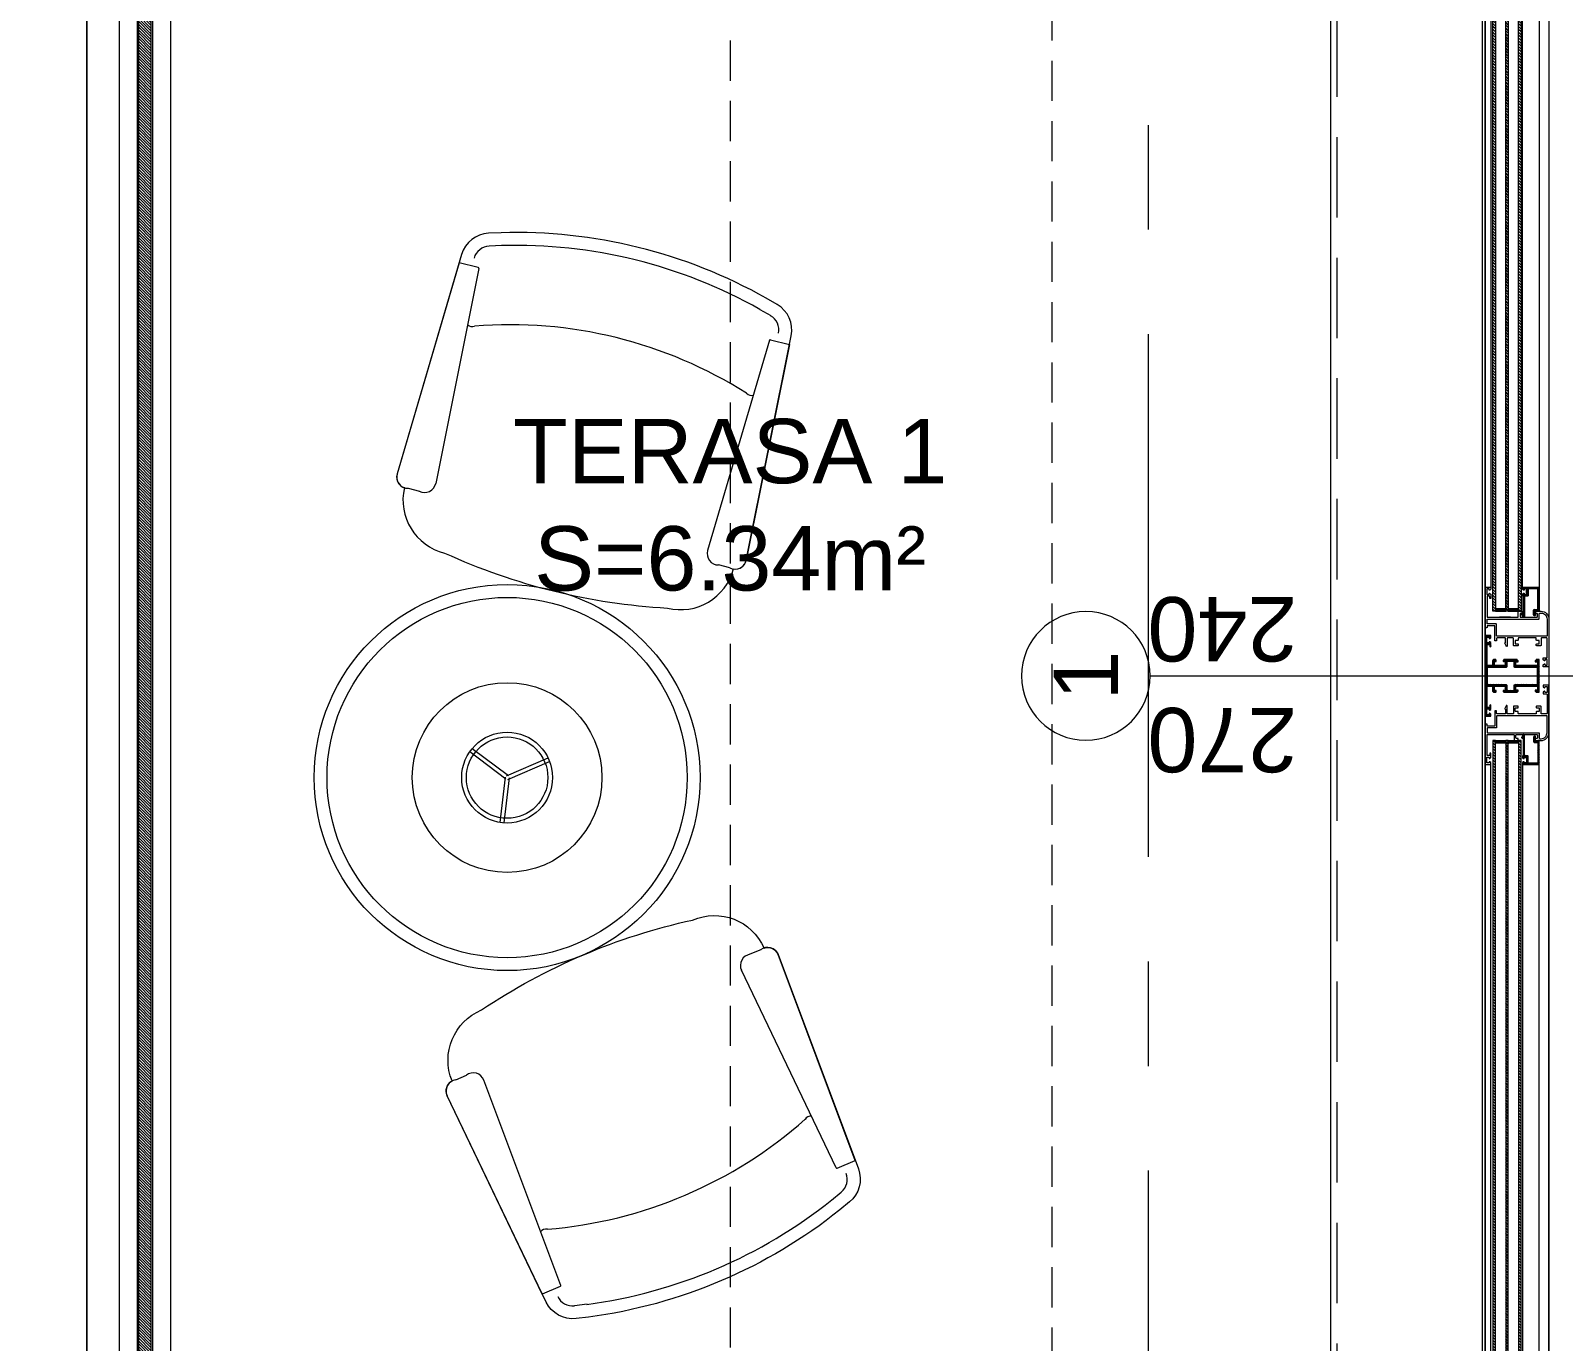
# Model space of a CAD drawing. Header units: feet. Extents: x 92587 to 97987, y -55119 to -48334.
# Drawn here: x 93270.4 to 93508.7, y -51908.9 to -51705.2 of the extents above; entities that cross this region are included whole.
import ezdxf

# ---------------------------------------------------------------- set-up
doc = ezdxf.new("R2010")
doc.units = ezdxf.units.FT
doc.header["$LTSCALE"] = 50
doc.header["$MEASUREMENT"] = 0
doc.linetypes.add('AXES', pattern=[2, 1.25, -0.25, 0.25, -0.25])
doc.linetypes.add('CACHE', pattern=[0.375, 0.25, -0.125])
doc.layers.get('0').update_dxf_attribs({"color": 8})
for name, color, linetype in [('AXES', 10, 'AXES'), ('BORD', 5, 'Continuous'), ('COTE 50ème', 1, 'Continuous')]:
    doc.layers.add(name, color=color, linetype=linetype)
for name, color, linetype, lineweight in [('BETON CACHE', 4, 'CACHE', 5), ('CONSOLE ISOL.', 214, 'Continuous', 15), ('MACONNERIE COUPE', 7, 'Continuous', 30), ('mobilimi', 8, 'Continuous', 9), ('WINDOWS', 21, 'Continuous', 5)]:
    doc.layers.add(name, color=color, linetype=linetype, lineweight=lineweight)
doc.layers.add('DEMOL', color=7, linetype='Continuous', lineweight=60, true_color=0xa87e00)
doc.layers.add('HYPALON', color=7, linetype='Continuous', true_color=0xffaa00)
doc.styles.add('GENERATED_STYLE_1', font='arial.ttf')
doc.styles.add('RS_TEXT_1.50', font='arial.ttf', dxfattribs={"height": 12.5})
doc.styles.add('RS_TXT_50', font='arial.ttf', dxfattribs={"height": 12.5})
doc.dimstyles.new('RS_50CM_LINEAIRE', dxfattribs={"dimscale": 5, "dimtxt": 12.5, "dimasz": 1.5, "dimexe": 1, "dimexo": 2.5, "dimgap": 1, "dimtad": 1, "dimdec": 1, "dimrnd": 0.5, "dimdsep": 46, "dimtxsty": 'RS_TXT_50', "dimblk1": 'ARCHTICK', "dimblk2": 'ARCHTICK', "dimsah": 1, "dimcen": 2.5, "dimdle": 1, "dimclrt": 4, "dimadec": 0, "dimazin": 2, "dimtfac": 1, "dimtdec": 1, "dimtix": 1, "dimtmove": 2, "dimatfit": 3, "dimfxl": 1, "dimtolj": 1, "dimtzin": 0, "dimarcsym": 0})
pattern_1 = [(135, (-46708.70849, -43897.46996), (-0.08838834765, -0.08838834765), [])]
pattern_2 = [(135, (-46708.9128, -43897.46996), (-0.2209708691, -0.2209708691), [])]

# ---------------------------------------------------------------- blocks, each defined once
blk = doc.blocks.new('A$C1cd8c289')
at = {"layer": 'AXES', "lineweight": 5, "ltscale": 1.3}
blk.add_line((-1265, 1580), (-1265, -1500), dxfattribs=at)
blk = doc.blocks.new('DRITARE POS 1')
at = {"layer": 'WINDOWS'}
h = blk.add_hatch(dxfattribs=at)
h.set_pattern_fill('ANSI31', color=140, scale=2.5, angle=450)
h.set_pattern_definition(pattern_2)
h.paths.add_polyline_path([(-8.71, -124.96), (-8.71, -12.58), (-8.31, -12.58), (-8.31, -124.96)])
h.paths.add_polyline_path([(-6.71, -124.96), (-6.71, -12.58), (-6.31, -12.58), (-6.31, -124.96)])
h.paths.add_polyline_path([(-4.71, -124.96), (-4.71, -12.58), (-4.31, -12.58), (-4.31, -124.96)])
at = {"layer": 'WINDOWS', "transparency": 33554559}
h = blk.add_hatch(dxfattribs=at)
h.set_pattern_fill('ANSI31', color=140, angle=450)
h.set_pattern_definition([(135, (-46708.90849, -43880.46996), (-0.08838834765, -0.08838834765), [])])
h.paths.add_polyline_path([(-6.71, -12.58), (-8.31, -12.58), (-8.31, -12.98), (-6.71, -12.98)])
h.paths.add_polyline_path([(-4.71, -12.58), (-6.31, -12.58), (-6.31, -12.98), (-4.71, -12.98)])
h.paths.add_polyline_path([(-6.71, -124.56), (-8.31, -124.56), (-8.31, -124.96), (-6.71, -124.96)])
h.paths.add_polyline_path([(-4.71, -124.56), (-6.31, -124.56), (-6.31, -124.96), (-4.71, -124.96)])
h = blk.add_hatch(dxfattribs=at)
h.set_pattern_fill('ANSI31', color=256, angle=450)
h.set_pattern_definition(pattern_1)
h.paths.add_polyline_path([(-1.49, -121.28, 0.414214), (-1.55, -121.22), (-4.06, -121.22, 0.414214), (-4.11, -121.28), (-4.11, -121.48, 0.250765), (-4.09, -121.53), (-3.92, -121.66, 0.599022), (-3.83, -121.61), (-3.83, -121.54, -0.414214), (-3.78, -121.48), (-3.51, -121.48, -0.414214), (-3.46, -121.54), (-3.46, -122.28, -0.414214), (-3.51, -122.34), (-3.78, -122.34, -0.414214), (-3.83, -122.28), (-3.83, -122.21, 0.599022), (-3.92, -122.16), (-4.09, -122.29, 0.250765), (-4.11, -122.34), (-4.11, -122.54, 0.414214), (-4.06, -122.6), (-4.02, -122.6), (-4.02, -125.29, -0.414214), (-4.07, -125.34), (-4.15, -125.34, 0.603122), (-4.23, -125.49), (-3.98, -125.85, 0.737396), (-3.81, -125.79), (-3.81, -122.66, -0.414214), (-3.76, -122.6), (-3.31, -122.6, 0.414214), (-3.22, -122.51), (-3.22, -121.5, -0.414214), (-3.16, -121.44), (-1.81, -121.44, -0.414214), (-1.72, -121.54), (-1.72, -124.58, -0.414214), (-1.81, -124.67), (-2.28, -124.67, 0.414214), (-2.37, -124.77), (-2.37, -125.5, 1.657435), (-2.12, -125.37, -0.247394), (-2.15, -125.33), (-2.15, -124.95, -0.414214), (-2.09, -124.9), (-1.74, -124.9), (-1.74, -124.95), (-1.49, -124.95), (-1.49, -124.9)])
at = {"layer": 'WINDOWS'}
h = blk.add_hatch(dxfattribs=at)
h.set_pattern_fill('ANSI31', color=256, angle=450)
h.set_pattern_definition(pattern_1)
h.paths.add_polyline_path([(-9.61, -130.17, -0.414214), (-9.56, -130.11), (-9.26, -130.11, -0.414214), (-9.2, -130.17), (-9.2, -130.38, 1), (-9, -130.38), (-9, -129.85, 0.250765), (-9.02, -129.8), (-9.19, -129.69, 0.599022), (-9.28, -129.74), (-9.28, -129.81, -0.414214), (-9.33, -129.87), (-9.59, -129.87, -0.414214), (-9.65, -129.81), (-9.65, -129.03, -0.414214), (-9.59, -128.97), (-9.33, -128.97, -0.414214), (-9.28, -129.03), (-9.28, -129.14, 0.599022), (-9.19, -129.19), (-9.02, -129.07, 0.250765), (-9, -129.03), (-9, -128.78, 0.414214), (-9.05, -128.73), (-9.84, -128.73, 0.414214), (-9.89, -128.78), (-9.89, -135), (-9.89, -141.22, 0.414214), (-9.84, -141.27), (-9.05, -141.27, 0.414214), (-9, -141.22), (-9, -140.97, 0.250765), (-9.02, -140.93), (-9.19, -140.81, 0.599022), (-9.28, -140.86), (-9.28, -140.97, -0.414214), (-9.33, -141.03), (-9.59, -141.03, -0.414214), (-9.65, -140.97), (-9.65, -140.19, -0.414214), (-9.59, -140.13), (-9.33, -140.13, -0.414214), (-9.28, -140.19), (-9.28, -140.26, 0.599022), (-9.19, -140.31), (-9.02, -140.2, 0.250765), (-9, -140.15), (-9, -139.62, 1), (-9.2, -139.62), (-9.2, -139.83, -0.414214), (-9.26, -139.89), (-9.56, -139.89, -0.414214), (-9.61, -139.83), (-9.61, -136.66, -0.414214), (-9.56, -136.61), (-8.83, -136.61, -0.414214), (-8.74, -136.7), (-8.74, -137.35, 0.414214), (-8.55, -137.54), (-8.29, -137.54, 0.198912), (-8.25, -137.52), (-8.19, -137.46, 0.198912), (-8.18, -137.42), (-8.18, -137.31, 0.414214), (-8.23, -137.26), (-8.4, -137.26, -0.414214), (-8.46, -137.2), (-8.46, -136.7, -0.414214), (-8.36, -136.61), (-6.91, -136.61, -0.414214), (-6.81, -136.7), (-6.81, -137.2, -0.414214), (-6.87, -137.26), (-7.04, -137.26, 0.414214), (-7.09, -137.31), (-7.09, -137.42, 0.198912), (-7.08, -137.46), (-7.02, -137.52, 0.198912), (-6.98, -137.54), (-4.97, -137.54, 0.198912), (-4.93, -137.52), (-4.78, -137.37, 0.198912), (-4.76, -137.33), (-4.76, -137.26, 0.414214), (-4.82, -137.2), (-5, -137.2, -0.340481), (-5.13, -137.11), (-5.13, -136.7, -0.414214), (-5.04, -136.61), (-1.87, -136.61, -0.414214), (-1.77, -136.7), (-1.77, -137.11, -0.414214), (-1.87, -137.2), (-2.09, -137.2, 0.414214), (-2.15, -137.26), (-2.15, -137.33, 0.198912), (-2.13, -137.37), (-1.98, -137.52, 0.198912), (-1.94, -137.54), (-1.55, -137.54, 0.414214), (-1.49, -137.48), (-1.49, -135), (-1.49, -132.52, 0.414214), (-1.55, -132.46), (-1.94, -132.46, 0.198912), (-1.98, -132.48), (-2.13, -132.63, 0.198912), (-2.15, -132.67), (-2.15, -132.74, 0.414214), (-2.09, -132.8), (-1.87, -132.8, -0.414214), (-1.77, -132.89), (-1.77, -133.3, -0.414214), (-1.87, -133.39), (-5.04, -133.39, -0.414214), (-5.13, -133.3), (-5.13, -132.89, -0.340481), (-5, -132.8), (-4.82, -132.8, 0.414214), (-4.76, -132.74), (-4.76, -132.67, 0.198912), (-4.78, -132.63), (-4.93, -132.48, 0.198912), (-4.97, -132.46), (-6.98, -132.46, 0.198912), (-7.02, -132.48), (-7.08, -132.54, 0.198912), (-7.09, -132.58), (-7.09, -132.69, 0.414214), (-7.04, -132.74), (-6.87, -132.74, -0.414214), (-6.81, -132.8), (-6.81, -133.3, -0.414214), (-6.91, -133.39), (-8.36, -133.39, -0.414214), (-8.46, -133.3), (-8.46, -132.8, -0.414214), (-8.4, -132.74), (-8.23, -132.74, 0.414214), (-8.18, -132.69), (-8.18, -132.58, 0.198912), (-8.19, -132.54), (-8.25, -132.48, 0.198912), (-8.29, -132.46), (-8.55, -132.46, 0.414214), (-8.74, -132.65), (-8.74, -133.3, -0.414214), (-8.83, -133.39), (-9.56, -133.39, -0.414214), (-9.61, -133.34)])
h.paths.add_polyline_path([(-9.56, -133.67), (-6.63, -133.67), (-6.53, -133.58), (-6.53, -132.83), (-6.44, -132.74), (-5.51, -132.74), (-5.41, -132.83), (-5.41, -133.58), (-5.32, -133.67), (-1.83, -133.67), (-1.77, -133.73), (-1.77, -135), (-1.77, -136.27), (-1.83, -136.33), (-5.32, -136.33), (-5.41, -136.42), (-5.41, -137.17), (-5.51, -137.26), (-6.44, -137.26), (-6.53, -137.17), (-6.53, -136.42), (-6.63, -136.33), (-9.56, -136.33), (-9.61, -136.27), (-9.61, -135), (-9.61, -133.73)], flags=16)
h = blk.add_hatch(dxfattribs=at)
h.set_pattern_fill('ANSI31', color=140, scale=2.5, angle=450)
h.set_pattern_definition(pattern_2)
h.paths.add_polyline_path([(-8.71, -145.04), (-8.71, -257.42), (-8.31, -257.42), (-8.31, -145.04)])
h.paths.add_polyline_path([(-6.71, -145.04), (-6.71, -257.42), (-6.31, -257.42), (-6.31, -145.04)])
h.paths.add_polyline_path([(-4.71, -145.04), (-4.71, -257.42), (-4.31, -257.42), (-4.31, -145.04)])
at = {"layer": 'WINDOWS', "transparency": 33554559}
h = blk.add_hatch(dxfattribs=at)
h.set_pattern_fill('ANSI31', color=140, angle=450)
h.set_pattern_definition([(135, (-46708.90849, -43914.46996), (-0.08838834765, -0.08838834765), [])])
h.paths.add_polyline_path([(-6.71, -257.42), (-8.31, -257.42), (-8.31, -257.02), (-6.71, -257.02)])
h.paths.add_polyline_path([(-4.71, -257.42), (-6.31, -257.42), (-6.31, -257.02), (-4.71, -257.02)])
h.paths.add_polyline_path([(-6.71, -145.44), (-8.31, -145.44), (-8.31, -145.04), (-6.71, -145.04)])
h.paths.add_polyline_path([(-4.71, -145.44), (-6.31, -145.44), (-6.31, -145.04), (-4.71, -145.04)])
h = blk.add_hatch(dxfattribs=at)
h.set_pattern_fill('ANSI31', color=256, angle=450)
h.set_pattern_definition(pattern_1)
h.paths.add_polyline_path([(-1.49, -145.1), (-1.49, -145.05), (-1.74, -145.05), (-1.74, -145.1), (-2.09, -145.1, -0.414214), (-2.15, -145.05), (-2.15, -144.67, -0.247394), (-2.12, -144.63, 1.657435), (-2.37, -144.5), (-2.37, -145.23, 0.414214), (-2.28, -145.33), (-1.81, -145.33, -0.414214), (-1.72, -145.42), (-1.72, -148.46, -0.414214), (-1.81, -148.56), (-3.16, -148.56, -0.414214), (-3.22, -148.5), (-3.22, -147.49, 0.414214), (-3.31, -147.4), (-3.76, -147.4, -0.414214), (-3.81, -147.34), (-3.81, -144.21, 0.737396), (-3.98, -144.15), (-4.23, -144.51, 0.603122), (-4.15, -144.66), (-4.07, -144.66, -0.414214), (-4.02, -144.71), (-4.02, -147.4), (-4.06, -147.4, 0.414214), (-4.11, -147.46), (-4.11, -147.66, 0.250765), (-4.09, -147.71), (-3.92, -147.84, 0.599022), (-3.83, -147.79), (-3.83, -147.72, -0.414214), (-3.78, -147.66), (-3.51, -147.66, -0.414214), (-3.46, -147.72), (-3.46, -148.46, -0.414214), (-3.51, -148.52), (-3.78, -148.52, -0.414214), (-3.83, -148.46), (-3.83, -148.39, 0.599022), (-3.92, -148.34), (-4.09, -148.47, 0.250765), (-4.11, -148.52), (-4.11, -148.72, 0.414214), (-4.06, -148.78), (-1.55, -148.78, 0.414214), (-1.49, -148.72)])
at = {"layer": 'WINDOWS', "color": 165, "linetype": 'CACHE'}
blk.add_line((-32.9, -270), (-32.9, 0), dxfattribs=at)
at = {"layer": 'WINDOWS'}
for p, q in [((-0.01, -11.48), (0, -126.13)), ((-9.89, -16.28), (-9.89, -121.28)), ((-9, -16.26), (-9, -121.28)), ((-4.11, -121.28), (-4.12, -16.26)), ((-1.5, -16.26), (-1.49, -121.28)), ((-5.98, -125.89), (-7.66, -125.89)), ((-0.01, -258.52), (0, -143.87)), ((-9.89, -253.72), (-9.89, -148.72)), ((-9, -253.74), (-9, -148.72)), ((-4.11, -148.72), (-4.12, -253.74)), ((-1.5, -253.74), (-1.49, -148.72))]:
    blk.add_line(p, q, dxfattribs=at)
at = {"layer": 'WINDOWS', "color": 165}
blk.add_line((-61.99, -135), (34.01, -135), dxfattribs=at)
for points in [[(-9.9, 0), (-9.9, -270), (-33.9, -270), (-33.9, 0)], [(-10.3, -269.6), (-10.3, -0.4), (-9.9, 0), (-9.9, -270)], [(0, 0), (0, -270), (10, -270), (10, 0)]]:
    blk.add_lwpolyline(points, close=True, dxfattribs=at)
at = {"layer": 'WINDOWS'}
for points in [[(-9.9, -270), (-9.9, 0), (0, 0), (0, -270)], [(-1.77, -135), (-1.77, -133.73), (-1.83, -133.67), (-5.32, -133.67), (-5.41, -133.58), (-5.41, -132.83), (-5.51, -132.74), (-6.44, -132.74), (-6.53, -132.83), (-6.53, -133.58), (-6.63, -133.67), (-9.56, -133.67), (-9.61, -133.73), (-9.61, -135), (-9.61, -136.27), (-9.56, -136.33), (-6.63, -136.33), (-6.53, -136.42), (-6.53, -137.17), (-6.44, -137.26), (-5.51, -137.26), (-5.41, -137.17), (-5.41, -136.42), (-5.32, -136.33), (-1.83, -136.33), (-1.77, -136.27)]]:
    blk.add_lwpolyline(points, close=True, dxfattribs=at)
at = {"layer": 'WINDOWS', "color": 140}
for points in [[(-8.71, -124.96), (-8.71, -12.58), (-8.31, -12.58), (-8.31, -124.96)], [(-6.71, -124.96), (-6.71, -12.58), (-6.31, -12.58), (-6.31, -124.96)], [(-4.71, -124.96), (-4.71, -12.58), (-4.31, -12.58), (-4.31, -124.96)], [(-6.71, -124.56), (-8.31, -124.56), (-8.31, -124.96), (-6.71, -124.96)], [(-4.71, -124.56), (-6.31, -124.56), (-6.31, -124.96), (-4.71, -124.96)], [(-8.71, -145.04), (-8.71, -257.42), (-8.31, -257.42), (-8.31, -145.04)], [(-6.71, -145.44), (-8.31, -145.44), (-8.31, -145.04), (-6.71, -145.04)], [(-6.71, -145.04), (-6.71, -257.42), (-6.31, -257.42), (-6.31, -145.04)], [(-4.71, -145.44), (-6.31, -145.44), (-6.31, -145.04), (-4.71, -145.04)], [(-4.71, -145.04), (-4.71, -257.42), (-4.31, -257.42), (-4.31, -145.04)]]:
    blk.add_lwpolyline(points, close=True, dxfattribs=at)
at = {"layer": 'WINDOWS'}
for points in [[(0, -133.53, -0.414214), (-0.06, -133.58), (-0.84, -133.58, -0.414214), (-0.9, -133.53), (-0.9, -133.32, -0.250765), (-0.87, -133.27), (-0.7, -133.14, -0.599022), (-0.62, -133.19), (-0.62, -133.28, 0.414214), (-0.56, -133.34), (-0.3, -133.34, 0.414214), (-0.24, -133.28), (-0.24, -132.5, 0.414214), (-0.3, -132.44), (-0.56, -132.44, 0.414214), (-0.62, -132.5), (-0.62, -132.59, -0.599022), (-0.7, -132.64), (-0.87, -132.51, -0.250765), (-0.9, -132.46), (-0.9, -132.26, -0.414214), (-0.84, -132.2), (-0.34, -132.2, 0.414214), (-0.28, -132.14), (-0.28, -129.19, 0.414214), (-0.37, -129.1), (-1.12, -129.1, 0.414214), (-1.21, -129.19), (-1.21, -130.22, -0.414214), (-1.31, -130.31), (-1.87, -130.31, -0.414214), (-1.96, -130.22), (-1.96, -130.09, -0.414214), (-1.9, -130.03), (-1.55, -130.03, 0.414214), (-1.49, -129.98), (-1.49, -129.53, 0.414214), (-1.55, -129.47), (-1.9, -129.47, -0.414214), (-1.96, -129.42), (-1.96, -129.16, 0.414214), (-2.02, -129.1), (-4.7, -129.1, 0.414214), (-4.76, -129.16), (-4.76, -129.42, -0.414214), (-4.82, -129.47), (-5.17, -129.47, 0.414214), (-5.23, -129.53), (-5.23, -129.98, 0.414214), (-5.17, -130.03), (-4.82, -130.03, -0.414214), (-4.76, -130.09), (-4.76, -130.22, -0.414214), (-4.85, -130.31), (-5.41, -130.31, -0.414214), (-5.51, -130.22), (-5.51, -129.19, 0.414214), (-5.6, -129.1), (-6.38, -129.1, 0.414214), (-6.48, -129.19), (-6.48, -130.31, -0.809546), (-6.66, -130.35), (-6.85, -129.93, -0.543142), (-6.79, -129.85, 0.414214), (-6.74, -129.79), (-6.74, -129.19, 0.414214), (-6.83, -129.1), (-8.06, -129.1, 0.414214), (-8.12, -129.16), (-8.12, -129.51, -0.414214), (-8.18, -129.57), (-8.34, -129.57, -0.414214), (-8.4, -129.51), (-8.4, -127.29, 0.414214), (-8.49, -127.2), (-9.56, -127.2, 0.414214), (-9.61, -127.25), (-9.61, -127.46, -0.414214), (-9.67, -127.51), (-9.84, -127.51, -0.414214), (-9.89, -127.46), (-9.89, -121.28, -0.414214), (-9.84, -121.22), (-9.05, -121.22, -0.414214), (-9, -121.28), (-9, -121.49, -0.250765), (-9.02, -121.53), (-9.19, -121.66, -0.599022), (-9.28, -121.62), (-9.28, -121.52, 0.414214), (-9.33, -121.47), (-9.59, -121.47, 0.414214), (-9.65, -121.52), (-9.65, -122.31, 0.414214), (-9.59, -122.36), (-9.33, -122.36, 0.414214), (-9.28, -122.31), (-9.28, -122.21, -0.599022), (-9.19, -122.17), (-9.02, -122.3, -0.250765), (-9, -122.34), (-9, -122.92, -0.414214), (-9.05, -122.98), (-9.15, -122.98, -0.414214), (-9.2, -122.92), (-9.2, -122.66, 0.414214), (-9.26, -122.61), (-9.56, -122.61, 0.414214), (-9.61, -122.66), (-9.61, -125.83, 0.414214), (-9.56, -125.89), (-4.82, -125.89, 0.414214), (-4.76, -125.83), (-4.76, -125.01, -0.414214), (-4.71, -124.96), (-4.32, -124.96, -0.198912), (-4.28, -124.97), (-4.13, -125.13, -0.198912), (-4.11, -125.17), (-4.11, -125.24, -0.414214), (-4.17, -125.29), (-4.39, -125.29, 0.414214), (-4.48, -125.39), (-4.48, -125.8, 0.414214), (-4.39, -125.89), (-1.87, -125.89, 0.414214), (-1.77, -125.8), (-1.77, -125.39, 0.414214), (-1.87, -125.29), (-2.09, -125.29, -0.414214), (-2.15, -125.24), (-2.15, -125.17, -0.198912), (-2.13, -125.13), (-1.98, -124.97, -0.198912), (-1.94, -124.96), (-1.21, -124.96, -0.414214), (0, -126.17)], [(-1.74, -124.9), (-2.09, -124.9, 0.414214), (-2.15, -124.95), (-2.15, -125.33, 0.247394), (-2.12, -125.37, -1.657435), (-2.37, -125.5), (-2.37, -124.77, -0.414214), (-2.28, -124.67), (-1.81, -124.67, 0.414214), (-1.72, -124.58), (-1.72, -121.54, 0.414214), (-1.81, -121.44), (-3.16, -121.44, 0.414214), (-3.22, -121.5), (-3.22, -122.51, -0.414214), (-3.31, -122.6), (-3.76, -122.6, 0.414214), (-3.81, -122.66), (-3.81, -125.79, -0.737396), (-3.98, -125.85), (-4.23, -125.49, -0.603122), (-4.15, -125.34), (-4.07, -125.34, 0.414214), (-4.02, -125.29), (-4.02, -122.6), (-4.06, -122.6, -0.414214), (-4.11, -122.54), (-4.11, -122.34, -0.250765), (-4.09, -122.29), (-3.92, -122.16, -0.599022), (-3.83, -122.21), (-3.83, -122.28, 0.414214), (-3.78, -122.34), (-3.51, -122.34, 0.414214), (-3.46, -122.28), (-3.46, -121.54, 0.414214), (-3.51, -121.48), (-3.78, -121.48, 0.414214), (-3.83, -121.54), (-3.83, -121.61, -0.599022), (-3.92, -121.66), (-4.09, -121.53, -0.250765), (-4.11, -121.48), (-4.11, -121.28, -0.414214), (-4.06, -121.22), (-1.55, -121.22, -0.414214), (-1.49, -121.28), (-1.49, -124.9), (-1.49, -124.95), (-1.74, -124.95)], [(-1.49, -125.33, -0.414214), (-1.4, -125.24), (-1.18, -125.24), (-1.18, -125.24, -0.414214), (-0.28, -126.17), (-0.28, -128.77, -0.414214), (-0.34, -128.82), (-8.06, -128.82, -0.414214), (-8.12, -128.77), (-8.12, -127.01, 0.414214), (-8.21, -126.92), (-9.52, -126.92, -0.414214), (-9.61, -126.82), (-9.61, -126.26, -0.414214), (-9.52, -126.17), (-1.59, -126.17, 0.414214), (-1.49, -126.08)], [(-1.49, -135), (-1.49, -132.52, 0.414214), (-1.55, -132.46), (-1.94, -132.46, 0.198912), (-1.98, -132.48), (-2.13, -132.63, 0.198912), (-2.15, -132.67), (-2.15, -132.74, 0.414214), (-2.09, -132.8), (-1.87, -132.8, -0.414214), (-1.77, -132.89), (-1.77, -133.3, -0.414214), (-1.87, -133.39), (-5.04, -133.39, -0.414214), (-5.13, -133.3), (-5.13, -132.89, -0.340481), (-5, -132.8), (-4.82, -132.8, 0.414214), (-4.76, -132.74), (-4.76, -132.67, 0.198912), (-4.78, -132.63), (-4.93, -132.48, 0.198912), (-4.97, -132.46), (-6.98, -132.46, 0.198912), (-7.02, -132.48), (-7.08, -132.54, 0.198912), (-7.09, -132.58), (-7.09, -132.69, 0.414214), (-7.04, -132.74), (-6.87, -132.74, -0.414214), (-6.81, -132.8), (-6.81, -133.3, -0.414214), (-6.91, -133.39), (-8.36, -133.39, -0.414214), (-8.46, -133.3), (-8.46, -132.8, -0.414214), (-8.4, -132.74), (-8.23, -132.74, 0.414214), (-8.18, -132.69), (-8.18, -132.58, 0.198912), (-8.19, -132.54), (-8.25, -132.48, 0.198912), (-8.29, -132.46), (-8.55, -132.46, 0.414214), (-8.74, -132.65), (-8.74, -133.3, -0.414214), (-8.83, -133.39), (-9.56, -133.39, -0.414214), (-9.61, -133.34), (-9.61, -130.17, -0.414214), (-9.56, -130.11), (-9.26, -130.11, -0.414214), (-9.2, -130.17), (-9.2, -130.38, 1), (-9, -130.38), (-9, -129.85, 0.250765), (-9.02, -129.8), (-9.19, -129.69, 0.599022), (-9.28, -129.74), (-9.28, -129.81, -0.414214), (-9.33, -129.87), (-9.59, -129.87, -0.414214), (-9.65, -129.81), (-9.65, -129.03, -0.414214), (-9.59, -128.97), (-9.33, -128.97, -0.414214), (-9.28, -129.03), (-9.28, -129.14, 0.599022), (-9.19, -129.19), (-9.02, -129.07, 0.250765), (-9, -129.03), (-9, -128.78, 0.414214), (-9.05, -128.73), (-9.84, -128.73, 0.414214), (-9.89, -128.78), (-9.89, -135), (-9.89, -141.22, 0.414214), (-9.84, -141.27), (-9.05, -141.27, 0.414214), (-9, -141.22), (-9, -140.97, 0.250765), (-9.02, -140.93), (-9.19, -140.81, 0.599022), (-9.28, -140.86), (-9.28, -140.97, -0.414214), (-9.33, -141.03), (-9.59, -141.03, -0.414214), (-9.65, -140.97), (-9.65, -140.19, -0.414214), (-9.59, -140.13), (-9.33, -140.13, -0.414214), (-9.28, -140.19), (-9.28, -140.26, 0.599022), (-9.19, -140.31), (-9.02, -140.2, 0.250765), (-9, -140.15), (-9, -139.62, 1), (-9.2, -139.62), (-9.2, -139.83, -0.414214), (-9.26, -139.89), (-9.56, -139.89, -0.414214), (-9.61, -139.83), (-9.61, -136.66, -0.414214), (-9.56, -136.61), (-8.83, -136.61, -0.414214), (-8.74, -136.7), (-8.74, -137.35, 0.414214), (-8.55, -137.54), (-8.29, -137.54, 0.198912), (-8.25, -137.52), (-8.19, -137.46, 0.198912), (-8.18, -137.42), (-8.18, -137.31, 0.414214), (-8.23, -137.26), (-8.4, -137.26, -0.414214), (-8.46, -137.2), (-8.46, -136.7, -0.414214), (-8.36, -136.61), (-6.91, -136.61, -0.414214), (-6.81, -136.7), (-6.81, -137.2, -0.414214), (-6.87, -137.26), (-7.04, -137.26, 0.414214), (-7.09, -137.31), (-7.09, -137.42, 0.198912), (-7.08, -137.46), (-7.02, -137.52, 0.198912), (-6.98, -137.54), (-4.97, -137.54, 0.198912), (-4.93, -137.52), (-4.78, -137.37, 0.198912), (-4.76, -137.33), (-4.76, -137.26, 0.414214), (-4.82, -137.2), (-5, -137.2, -0.340481), (-5.13, -137.11), (-5.13, -136.7, -0.414214), (-5.04, -136.61), (-1.87, -136.61, -0.414214), (-1.77, -136.7), (-1.77, -137.11, -0.414214), (-1.87, -137.2), (-2.09, -137.2, 0.414214), (-2.15, -137.26), (-2.15, -137.33, 0.198912), (-2.13, -137.37), (-1.98, -137.52, 0.198912), (-1.94, -137.54), (-1.55, -137.54, 0.414214), (-1.49, -137.48)], [(0, -136.47, 0.414214), (-0.06, -136.42), (-0.84, -136.42, 0.414214), (-0.9, -136.47), (-0.9, -136.68, 0.250765), (-0.87, -136.73), (-0.7, -136.86, 0.599022), (-0.62, -136.81), (-0.62, -136.72, -0.414214), (-0.56, -136.66), (-0.3, -136.66, -0.414214), (-0.24, -136.72), (-0.24, -137.5, -0.414214), (-0.3, -137.56), (-0.56, -137.56, -0.414214), (-0.62, -137.5), (-0.62, -137.41, 0.599022), (-0.7, -137.36), (-0.87, -137.49, 0.250765), (-0.9, -137.54), (-0.9, -137.74, 0.414214), (-0.84, -137.8), (-0.34, -137.8, -0.414214), (-0.28, -137.86), (-0.28, -140.81, -0.414214), (-0.37, -140.9), (-1.12, -140.9, -0.414214), (-1.21, -140.81), (-1.21, -139.78, 0.414214), (-1.31, -139.69), (-1.87, -139.69, 0.414214), (-1.96, -139.78), (-1.96, -139.91, 0.414214), (-1.9, -139.97), (-1.55, -139.97, -0.414214), (-1.49, -140.02), (-1.49, -140.47, -0.414214), (-1.55, -140.53), (-1.9, -140.53, 0.414214), (-1.96, -140.58), (-1.96, -140.84, -0.414214), (-2.02, -140.9), (-4.7, -140.9, -0.414214), (-4.76, -140.84), (-4.76, -140.58, 0.414214), (-4.82, -140.53), (-5.17, -140.53, -0.414214), (-5.23, -140.47), (-5.23, -140.02, -0.414214), (-5.17, -139.97), (-4.82, -139.97, 0.414214), (-4.76, -139.91), (-4.76, -139.78, 0.414214), (-4.85, -139.69), (-5.41, -139.69, 0.414214), (-5.51, -139.78), (-5.51, -140.81, -0.414214), (-5.6, -140.9), (-6.38, -140.9, -0.414214), (-6.48, -140.81), (-6.48, -139.69, 0.809546), (-6.66, -139.65), (-6.85, -140.07, 0.543142), (-6.79, -140.15, -0.414214), (-6.74, -140.21), (-6.74, -140.81, -0.414214), (-6.83, -140.9), (-8.06, -140.9, -0.414214), (-8.12, -140.84), (-8.12, -140.49, 0.414214), (-8.18, -140.43), (-8.34, -140.43, 0.414214), (-8.4, -140.49), (-8.4, -142.71, -0.414214), (-8.49, -142.8), (-9.56, -142.8, -0.414214), (-9.61, -142.75), (-9.61, -142.54, 0.414214), (-9.67, -142.49), (-9.84, -142.49, 0.414214), (-9.89, -142.54), (-9.89, -148.72, 0.414214), (-9.84, -148.78), (-9.05, -148.78, 0.414214), (-9, -148.72), (-9, -148.51, 0.250765), (-9.02, -148.47), (-9.19, -148.34, 0.599022), (-9.28, -148.38), (-9.28, -148.48, -0.414214), (-9.33, -148.53), (-9.59, -148.53, -0.414214), (-9.65, -148.48), (-9.65, -147.69, -0.414214), (-9.59, -147.64), (-9.33, -147.64, -0.414214), (-9.28, -147.69), (-9.28, -147.79, 0.599022), (-9.19, -147.83), (-9.02, -147.7, 0.250765), (-9, -147.66), (-9, -147.08, 0.414214), (-9.05, -147.02), (-9.15, -147.02, 0.414214), (-9.2, -147.08), (-9.2, -147.34, -0.414214), (-9.26, -147.39), (-9.56, -147.39, -0.414214), (-9.61, -147.34), (-9.61, -144.17, -0.414214), (-9.56, -144.11), (-5.47, -144.11, -0.414214), (-5.41, -144.17), (-5.41, -144.99, 0.414214), (-5.36, -145.04), (-4.97, -145.04, 0.198912), (-4.93, -145.03), (-4.78, -144.87, 0.198912), (-4.76, -144.83), (-4.76, -144.76, 0.414214), (-4.82, -144.71), (-5.04, -144.71, -0.414214), (-5.13, -144.61), (-5.13, -144.2, -0.414214), (-5.04, -144.11), (-1.87, -144.11, -0.414214), (-1.77, -144.2), (-1.77, -144.61, -0.414214), (-1.87, -144.71), (-2.09, -144.71, 0.414214), (-2.15, -144.76), (-2.15, -144.83, 0.198912), (-2.13, -144.87), (-1.98, -145.03, 0.198912), (-1.94, -145.04), (-1.21, -145.04, 0.414214), (0, -143.83)], [(-1.49, -144.67, 0.414214), (-1.4, -144.76), (-1.18, -144.76), (-1.18, -144.76, 0.414214), (-0.28, -143.83), (-0.28, -141.23, 0.414214), (-0.34, -141.18), (-8.06, -141.18, 0.414214), (-8.12, -141.23), (-8.12, -142.99, -0.414214), (-8.21, -143.08), (-9.52, -143.08, 0.414214), (-9.61, -143.18), (-9.61, -143.74, 0.414214), (-9.52, -143.83), (-1.59, -143.83, -0.414214), (-1.49, -143.92)], [(-1.74, -145.1), (-2.09, -145.1, -0.414214), (-2.15, -145.05), (-2.15, -144.67, -0.247394), (-2.12, -144.63, 1.657435), (-2.37, -144.5), (-2.37, -145.23, 0.414214), (-2.28, -145.33), (-1.81, -145.33, -0.414214), (-1.72, -145.42), (-1.72, -148.46, -0.414214), (-1.81, -148.56), (-3.16, -148.56, -0.414214), (-3.22, -148.5), (-3.22, -147.49, 0.414214), (-3.31, -147.4), (-3.76, -147.4, -0.414214), (-3.81, -147.34), (-3.81, -144.21, 0.737396), (-3.98, -144.15), (-4.23, -144.51, 0.603122), (-4.15, -144.66), (-4.07, -144.66, -0.414214), (-4.02, -144.71), (-4.02, -147.4), (-4.06, -147.4, 0.414214), (-4.11, -147.46), (-4.11, -147.66, 0.250765), (-4.09, -147.71), (-3.92, -147.84, 0.599022), (-3.83, -147.79), (-3.83, -147.72, -0.414214), (-3.78, -147.66), (-3.51, -147.66, -0.414214), (-3.46, -147.72), (-3.46, -148.46, -0.414214), (-3.51, -148.52), (-3.78, -148.52, -0.414214), (-3.83, -148.46), (-3.83, -148.39, 0.599022), (-3.92, -148.34), (-4.09, -148.47, 0.250765), (-4.11, -148.52), (-4.11, -148.72, 0.414214), (-4.06, -148.78), (-1.55, -148.78, 0.414214), (-1.49, -148.72), (-1.49, -145.1), (-1.49, -145.05), (-1.74, -145.05)]]:
    blk.add_lwpolyline(points, format="xyb", close=True, dxfattribs=at)
at = {"layer": 'WINDOWS', "color": 165}
blk.add_lwpolyline([(-71.99, -125, 1), (-71.99, -145, 1)], format="xyb", close=True, dxfattribs=at)
at = {"layer": 'WINDOWS', "color": 165, "char_height": 10, "attachment_point": 7, "style": 'GENERATED_STYLE_1'}
for s, insert, rotation in [('\\A1;\\pt0;240{\\H0.66x;\\S^  ;}', (-39.11, -119.83), 180), ('\\A1;\\pt0;1', (-66.99, -138.81), 90), ('\\A1;\\pt0;270', (-39.11, -139.83), 180)]:
    blk.add_mtext(s, dxfattribs=dict(at, insert=insert, rotation=rotation))
blk = doc.blocks.new('_ArchTick')
at = {"color": 0, "linetype": 'ByBlock', "const_width": 0.15}
blk.add_lwpolyline([(-0.5, -0.5), (0.5, 0.5)], dxfattribs=at)
blk = doc.blocks.new('*D741')
at = {"layer": 'COTE 50ème', "color": 0, "lineweight": -2, "ltscale": 0.5, "transparency": 16777216}
for p, q in [((93209.11, -51665.47), (93209.11, -51945.47)), ((93476.61, -51670.47), (93204.11, -51670.47)), ((93476.61, -51940.47), (93204.11, -51940.47))]:
    blk.add_line(p, q, dxfattribs=at)
at = {"layer": 'Defpoints', "color": 0, "ltscale": 0.5, "transparency": 16777216}
for p in [(93489.11, -51670.47), (93209.11, -51940.47), (93489.11, -51940.47)]:
    blk.add_point(p, dxfattribs=at)
at = {"layer": 'COTE 50ème', "color": 0, "lineweight": -2, "ltscale": 0.5, "transparency": 16777216, "xscale": 7.5, "yscale": 7.5, "zscale": 7.5}
for p, rotation in [((93209.11, -51670.47), 90), ((93209.11, -51940.47), 270)]:
    blk.add_blockref('_ArchTick', p, dxfattribs=dict(at, rotation=rotation))
at = {"layer": 'COTE 50ème', "color": 4, "lineweight": 5, "ltscale": 0.5, "transparency": 16777216, "char_height": 12.5, "attachment_point": 5, "rotation": 90, "style": 'RS_TXT_50'}
for s, insert in [('\\A1;270', (93197.73, -51805.47)), ('\\A1;240', (93220.49, -51805.47))]:
    blk.add_mtext(s, dxfattribs=dict(at, insert=insert))
blk = doc.blocks.new('*D745')
at = {"layer": 'COTE 50ème', "color": 0, "lineweight": -2, "ltscale": 0.5, "transparency": 16777216}
for p, q in [((93169.11, -51627.36), (93169.11, -51977.36)), ((93266.61, -51632.36), (93164.11, -51632.36)), ((93266.61, -51972.36), (93164.11, -51972.36))]:
    blk.add_line(p, q, dxfattribs=at)
at = {"layer": 'Defpoints', "color": 0, "ltscale": 0.5, "transparency": 16777216}
for p in [(93279.11, -51632.36), (93169.11, -51972.36), (93279.11, -51972.36)]:
    blk.add_point(p, dxfattribs=at)
at = {"layer": 'COTE 50ème', "color": 0, "lineweight": -2, "ltscale": 0.5, "transparency": 16777216, "xscale": 7.5, "yscale": 7.5, "zscale": 7.5}
for p, rotation in [((93169.11, -51632.36), 90), ((93169.11, -51972.36), 270)]:
    blk.add_blockref('_ArchTick', p, dxfattribs=dict(at, rotation=rotation))
at = {"layer": 'COTE 50ème', "color": 4, "lineweight": 5, "ltscale": 0.5, "transparency": 16777216, "insert": (93157.72, -51802.36), "char_height": 12.5, "attachment_point": 5, "rotation": 90, "style": 'RS_TXT_50'}
blk.add_mtext('\\A1;340', dxfattribs=at)
blk = doc.blocks.new('*D746')
at = {"layer": 'COTE 50ème', "color": 0, "lineweight": -2, "ltscale": 0.5, "transparency": 16777216}
for p, q in [((93129.11, -49967.36), (93129.11, -51977.36)), ((93366.61, -49972.36), (93124.11, -49972.36)), ((93266.61, -51972.36), (93124.11, -51972.36))]:
    blk.add_line(p, q, dxfattribs=at)
at = {"layer": 'Defpoints', "color": 0, "ltscale": 0.5, "transparency": 16777216}
for p in [(93379.11, -49972.36), (93129.11, -51972.36), (93279.11, -51972.36)]:
    blk.add_point(p, dxfattribs=at)
at = {"layer": 'COTE 50ème', "color": 0, "lineweight": -2, "ltscale": 0.5, "transparency": 16777216, "xscale": 7.5, "yscale": 7.5, "zscale": 7.5}
for p, rotation in [((93129.11, -49972.36), 90), ((93129.11, -51972.36), 270)]:
    blk.add_blockref('_ArchTick', p, dxfattribs=dict(at, rotation=rotation))
at = {"layer": 'COTE 50ème', "color": 4, "lineweight": 5, "ltscale": 0.5, "transparency": 16777216, "insert": (93117.73, -50972.36), "char_height": 12.5, "attachment_point": 5, "rotation": 90, "style": 'RS_TXT_50'}
blk.add_mtext('\\A1;2000', dxfattribs=at)
blk = doc.blocks.new('*D748')
at = {"layer": 'COTE 50ème', "color": 0, "lineweight": -2, "ltscale": 0.5, "transparency": 16777216}
for p, q in [((93089.11, -52042.36), (93089.11, -49902.36)), ((93476.61, -49907.36), (93084.11, -49907.36)), ((93366.61, -52037.36), (93084.11, -52037.36))]:
    blk.add_line(p, q, dxfattribs=at)
at = {"layer": 'Defpoints', "color": 0, "ltscale": 0.5, "transparency": 16777216}
for p in [(93089.11, -49907.36), (93489.11, -49907.36), (93379.11, -52037.36)]:
    blk.add_point(p, dxfattribs=at)
at = {"layer": 'COTE 50ème', "color": 0, "lineweight": -2, "ltscale": 0.5, "transparency": 16777216, "xscale": 7.5, "yscale": 7.5, "zscale": 7.5}
for p, rotation in [((93089.11, -49907.36), 90), ((93089.11, -52037.36), 270)]:
    blk.add_blockref('_ArchTick', p, dxfattribs=dict(at, rotation=rotation))
at = {"layer": 'COTE 50ème', "color": 4, "lineweight": 5, "ltscale": 0.5, "transparency": 16777216, "insert": (93077.72, -50972.36), "char_height": 12.5, "attachment_point": 5, "rotation": 90, "style": 'RS_TXT_50'}
blk.add_mtext('\\A1;2130', dxfattribs=at)

msp = doc.modelspace()

# ---------------------------------------------------------------- hatches: boundary and pattern name
at = {"layer": 'WINDOWS'}
h = msp.add_hatch(dxfattribs=at)
h.set_pattern_fill('ANSI31', color=140, scale=2.5, angle=450)
h.set_pattern_definition([(135, (94479.10836, -53332.3623), (-0.22097087, -0.22097087), [])])
h.paths.add_polyline_path([(93361.26, -51964.36), (93361.26, -51962.36), (93289.11, -51962.36), (93289.11, -51642.36), (93379.11, -51642.36), (93379.11, -51640.36), (93287.11, -51640.36), (93287.11, -51964.36)])

# ---------------------------------------------------------------- linework, layer by layer
at = {"layer": 'BETON CACHE', "lineweight": 5, "ltscale": 0.5}
for points in [[(95579.11, -49972.36), (93379.11, -49972.36), (93379.11, -52037.36), (95579.11, -52037.36)], [(95529.11, -50022.36), (93429.11, -50022.36), (93429.11, -51987.36), (95529.11, -51987.36)]]:
    msp.add_lwpolyline(points, close=True, dxfattribs=at)
at = {"layer": 'BORD', "lineweight": 5, "ltscale": 0.5}
msp.add_lwpolyline([(94844.11, -49972.36), (94114.11, -49972.36), (94114.11, -49907.36), (93489.11, -49907.36), (93489.11, -49972.36), (93379.11, -49972.36), (93379.11, -50037.36), (93279.11, -50037.36), (93279.11, -50312.36), (93379.11, -50312.36), (93379.11, -51632.36), (93279.11, -51632.36), (93279.11, -51972.36), (93379.11, -51972.36), (93379.11, -52037.36), (95579.11, -52037.36)], dxfattribs=at)
at = {"layer": 'CONSOLE ISOL.'}
msp.add_lwpolyline([(94074.11, -51192.36), (94084.11, -51192.36), (94084.11, -51462.36), (94249.11, -51462.36), (94249.11, -51542.36), (94331.61, -51542.36), (94331.61, -52037.36), (93379.11, -52037.36), (93379.11, -51972.36), (93279.11, -51972.36), (93279.11, -51632.36), (93379.11, -51632.36), (93379.11, -50972.36), (94074.11, -50972.36)], close=True, dxfattribs=at)
at = {"layer": 'HYPALON', "lineweight": 5, "ltscale": 0.5}
for points in [[(93379.11, -51637.36), (93284.11, -51637.36), (93284.11, -51967.36), (93361.26, -51967.36)], [(93379.11, -51640.16), (93286.91, -51640.16), (93286.91, -51964.56), (93361.26, -51964.56)], [(93379.11, -51642.56), (93289.31, -51642.56), (93289.31, -51962.16), (93361.26, -51962.16)], [(93379.11, -51645.36), (93292.11, -51645.36), (93292.11, -51959.36), (93361.26, -51959.36)]]:
    msp.add_lwpolyline(points, dxfattribs=at)
at = {"layer": 'mobilimi'}
for p, q in [((93343.6, -51738.59), (93341.65, -51738.68)), ((93336.98, -51741.28), (93327.33, -51774.07)), ((93340.03, -51742.15), (93333.34, -51775.56)), ((93339.95, -51742.01), (93336.98, -51741.28)), ((93383.73, -51748.5), (93385.42, -51749.48)), ((93385.24, -51753.31), (93375.61, -51785.99)), ((93388.34, -51753.96), (93381.63, -51787.48)), ((93385.37, -51753.23), (93388.34, -51753.96)), ((93329.04, -51776.31), (93330.79, -51776.74)), ((93379.07, -51788.66), (93377.32, -51788.22)), ((93344.25, -51821.52), (93338.62, -51817.28)), ((93344.63, -51821.01), (93338.99, -51816.78)), ((93344.32, -51820.98), (93350.81, -51818.21)), ((93344.57, -51821.56), (93351.05, -51818.79)), ((93344.13, -51821.23), (93343.28, -51828.23)), ((93344.75, -51821.3), (93343.91, -51828.3)), ((93383.86, -51848.03), (93382.2, -51848.74)), ((93398.56, -51880.8), (93386.57, -51848.79)), ((93395.61, -51881.94), (93380.87, -51851.22)), ((93336.45, -51868.24), (93338.11, -51867.53)), ((93352.77, -51900.19), (93340.82, -51868.29)), ((93349.9, -51901.54), (93335.12, -51870.72)), ((93395.76, -51881.99), (93398.56, -51880.8)), ((93394.89, -51886.93), (93396.4, -51885.69)), ((93352.71, -51900.34), (93349.9, -51901.54)), ((93356.87, -51903.13), (93354.93, -51903.36))]:
    msp.add_line(p, q, dxfattribs=at)
for points in [[(93379.63, -51788.84, 0.399393), (93381.63, -51787.48), (93388.61, -51752.61, 0.320293), (93386.43, -51747.75), (93384.74, -51746.77, 0.136318), (93343.51, -51736.59), (93341.56, -51736.68, 0.320293), (93337.37, -51739.96), (93327.33, -51774.07, 0.399393), (93328.46, -51776.21, 0.412368), (93334.72, -51786.37, 0.093652), (93369.36, -51794.92, 0.412368)], [(93384.38, -51847.76, -0.399393), (93386.57, -51848.79), (93399.05, -51882.08, -0.320293), (93397.67, -51887.23), (93396.16, -51888.47, -0.136318), (93357.1, -51905.12), (93355.16, -51905.35, -0.320293), (93350.5, -51902.78), (93335.12, -51870.72, -0.399393), (93335.89, -51868.42, -0.412368), (93340.45, -51857.39, -0.093652), (93373.27, -51843.41, -0.412368)]]:
    msp.add_lwpolyline(points, format="xyb", close=True, dxfattribs=at)
for radius in [30, 28, 14.75, 7.06, 6.33]:
    msp.add_circle((93344.44, -51821.27), radius, dxfattribs=at)
for centre, radius, start, end in [((93341.77, -51741.26), 2.58, 92.5557, 163.5954), ((93345.81, -51815.88), 77.32, 60.6106, 91.661), ((93339.92, -51742.13), 0.115, 348.6762, 76.1358), ((93384.11, -51751.71), 2.58, 348.6762, 59.7159), ((93339, -51750.17), 1, 224.5624, 292.4552), ((93344.85, -51819.82), 68.94, 57.717, 94.5545), ((93385.35, -51753.34), 0.115, 76.1358, 163.5954), ((93382.44, -51760.89), 1, 219.8163, 287.7091), ((93329.02, -51774.55), 1.76, 164.3066, 270.6511), ((93331.62, -51775.19), 1.76, 241.6204, 347.9649), ((93377.3, -51786.47), 1.76, 164.3066, 270.6511), ((93379.91, -51787.11), 1.76, 241.6204, 347.9649), ((93382.46, -51850.48), 1.76, 98.5679, 204.9124), ((93384.93, -51849.42), 1.76, 21.2541, 127.5986), ((93336.71, -51869.98), 1.76, 98.5679, 204.9124), ((93339.18, -51868.92), 1.76, 21.2541, 127.5986), ((93345.09, -51822.75), 68.94, 274.6645, 311.502), ((93391.63, -51874.9), 1, 81.5099, 149.4028), ((93395.71, -51881.89), 0.115, 205.6237, 293.0833), ((93394.75, -51883.69), 2.58, 309.5032, 20.5429), ((93346.67, -51826.49), 77.32, 277.5581, 308.6085), ((93350.47, -51892.44), 1, 76.7638, 144.6566), ((93354.63, -51900.79), 2.58, 205.6237, 276.6634), ((93352.67, -51900.23), 0.115, 293.0833, 20.5429)]:
    msp.add_arc(centre, radius, start, end, dxfattribs=at)
at = {"layer": 'WINDOWS', "color": 140}
msp.add_lwpolyline([(93361.26, -51964.36), (93361.26, -51962.36), (93289.11, -51962.36), (93289.11, -51642.36), (93379.11, -51642.36), (93379.11, -51640.36), (93287.11, -51640.36), (93287.11, -51964.36)], close=True, dxfattribs=at)

# ---------------------------------------------------------------- block references
at = {"lineweight": 5}
msp.add_blockref('DRITARE POS 1', (93506.41, -51670.47), dxfattribs=at)
at = {"layer": 'MACONNERIE COUPE', "lineweight": 5, "ltscale": 0.5}
msp.add_blockref('A$C1cd8c289', (94709.11, -50862.36), dxfattribs=at)

# ---------------------------------------------------------------- texts
at = {"layer": 'DEMOL', "lineweight": -2, "insert": (93379.11, -51778.93), "char_height": 10, "width": 93.9293, "attachment_point": 5, "style": 'RS_TEXT_1.50'}
msp.add_mtext('TERASA 1\\PS=6.34m²', dxfattribs=at)

# ---------------------------------------------------------------- dimensions: what is measured, and where the dimension line sits
at = {"layer": 'COTE 50ème', "lineweight": 5, "ltscale": 0.5}
for base, p1, p2, picture, middle in [((93089.11, -49907.36), (93379.11, -52037.36), (93489.11, -49907.36), '*D748', (93077.72, -50972.36)), ((93129.11, -51972.36), (93379.11, -49972.36), (93279.11, -51972.36), '*D746', (93117.73, -50972.36)), ((93169.11, -51972.36), (93279.11, -51632.36), (93279.11, -51972.36), '*D745', (93157.72, -51802.36))]:
    dim = msp.add_linear_dim(base=base, p1=p1, p2=p2, angle=270, dimstyle='RS_50CM_LINEAIRE', dxfattribs=at)
    dim.commit()
    dim.dimension.update_dxf_attribs({"geometry": picture, "text_midpoint": middle})
dim = msp.add_linear_dim(base=(93209.11, -51940.47), p1=(93489.11, -51670.47), p2=(93489.11, -51940.47), angle=270, text='<>\\X240', dimstyle='RS_50CM_LINEAIRE', dxfattribs=at)
dim.commit()
dim.dimension.update_dxf_attribs({"geometry": '*D741', "text_midpoint": (93209.11, -51805.47)})

doc.saveas('drawing.dxf')
